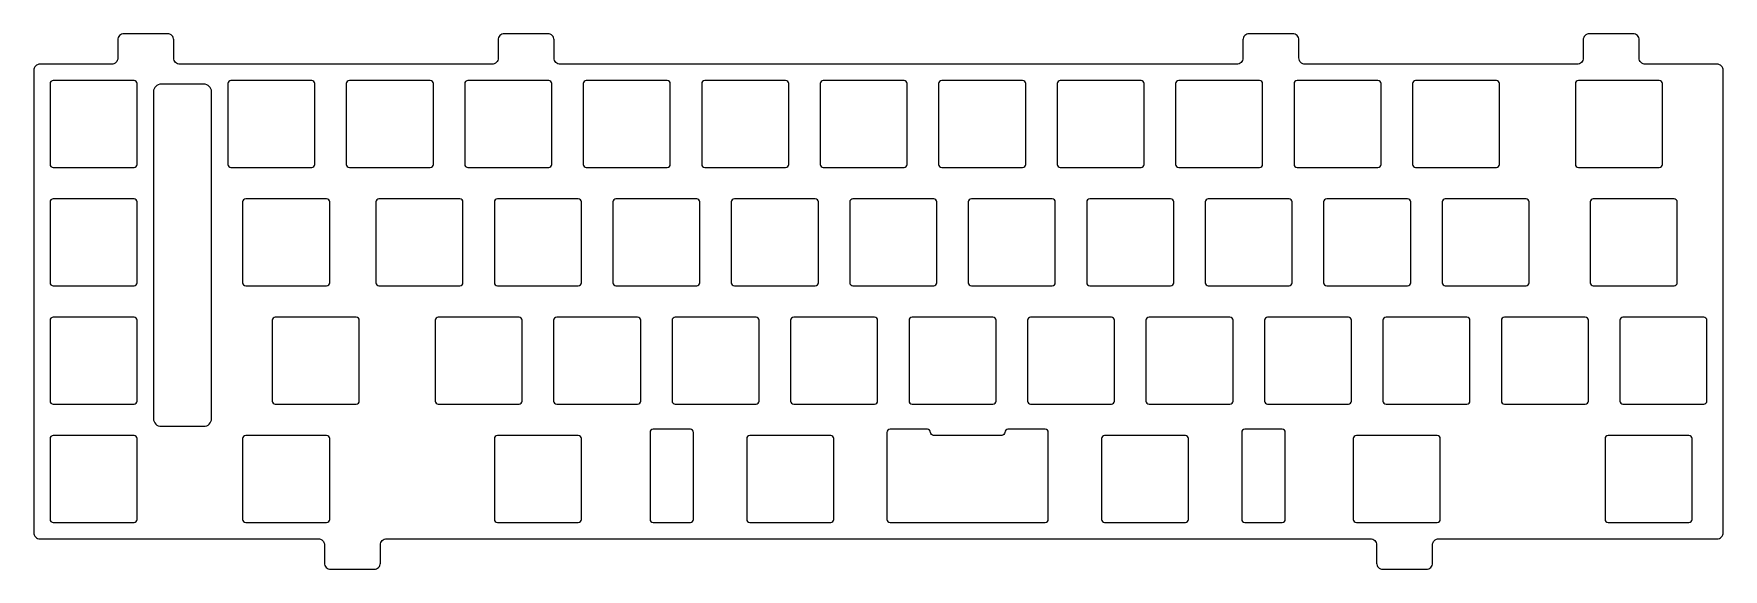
# Model space of a CAD drawing. Header units: millimetres. Extents: x 0 to 272, y -80 to 6.
import ezdxf

# ---------------------------------------------------------------- set-up
doc = ezdxf.new("R2010")
doc.units = ezdxf.units.MM
doc.layers.get('0').update_dxf_attribs({"linetype": 'CONTINUOUS'})

msp = doc.modelspace()

# ---------------------------------------------------------------- linework, layer by layer
for points in [[(250.05, 6.04, 0.414214), (249.05, 5.04), (249.05, 2.14, -0.414214), (248.05, 1.14), (204.33, 1.14, -0.414214), (203.33, 2.14), (203.33, 5.04, 0.414214), (202.33, 6.04), (195.33, 6.04, 0.414214), (194.33, 5.04), (194.33, 2.14, -0.414214), (193.33, 1.14), (84.57, 1.14, -0.414214), (83.57, 2.14), (83.57, 5.04, 0.414214), (82.57, 6.04), (75.57, 6.04, 0.414214), (74.57, 5.04), (74.57, 2.14, -0.414214), (73.57, 1.14), (23.41, 1.14, -0.414214), (22.41, 2.14), (22.41, 5.04, 0.414214), (21.41, 6.04), (14.41, 6.04, 0.414214), (13.41, 5.04), (13.41, 2.14, -0.414214), (12.41, 1.14), (0.9, 1.14, 0.414214), (-0.1, 0.14), (-0.1, -74.26, 0.414214), (0.9, -75.26), (45.64, -75.26, -0.414214), (46.64, -76.26), (46.64, -79.16, 0.414214), (47.64, -80.16), (54.64, -80.16, 0.414214), (55.64, -79.16), (55.64, -76.26, -0.414214), (56.64, -75.26), (214.82, -75.26, -0.414214), (215.82, -76.26), (215.82, -79.16, 0.414214), (216.82, -80.16), (223.82, -80.16, 0.414214), (224.82, -79.16), (224.82, -76.26, -0.414214), (225.82, -75.26), (270.56, -75.26, 0.414214), (271.56, -74.26), (271.56, 0.14, 0.414214), (270.56, 1.14), (259.05, 1.14, -0.414214), (258.05, 2.14), (258.05, 5.04, 0.414214), (257.05, 6.04)], [(16.52, -14.98), (16.52, -1.98, 0.414214), (16.02, -1.48), (3.02, -1.48, 0.414214), (2.52, -1.98), (2.52, -14.98, 0.414214), (3.02, -15.48), (16.02, -15.48, 0.414214)], [(19.15, -55.9, 0.414214), (20.4, -57.15), (27.23, -57.15, 0.414214), (28.48, -55.9), (28.48, -3.31, 0.414214), (27.23, -2.06), (20.4, -2.06, 0.414214), (19.15, -3.31)], [(31.1, -14.98, 0.414214), (31.6, -15.48), (44.6, -15.48, 0.414214), (45.1, -14.98), (45.1, -1.98, 0.414214), (44.6, -1.48), (31.6, -1.48, 0.414214), (31.1, -1.98)], [(50.15, -1.98), (50.15, -14.98, 0.414214), (50.65, -15.48), (63.65, -15.48, 0.414214), (64.15, -14.98), (64.15, -1.98, 0.414214), (63.65, -1.48), (50.65, -1.48, 0.414214)], [(69.7, -15.48), (82.7, -15.48, 0.414214), (83.2, -14.98), (83.2, -1.98, 0.414214), (82.7, -1.48), (69.7, -1.48, 0.414214), (69.2, -1.98), (69.2, -14.98, 0.414214)], [(88.75, -1.48, 0.414214), (88.25, -1.98), (88.25, -14.98, 0.414214), (88.75, -15.48), (101.75, -15.48, 0.414214), (102.25, -14.98), (102.25, -1.98, 0.414214), (101.75, -1.48)], [(107.8, -15.48), (120.8, -15.48, 0.414214), (121.3, -14.98), (121.3, -1.98, 0.414214), (120.8, -1.48), (107.8, -1.48, 0.414214), (107.3, -1.98), (107.3, -14.98, 0.414214)], [(126.35, -14.98, 0.414214), (126.85, -15.48), (139.85, -15.48, 0.414214), (140.35, -14.98), (140.35, -1.98, 0.414214), (139.85, -1.48), (126.85, -1.48, 0.414214), (126.35, -1.98)], [(158.9, -15.48, 0.414214), (159.4, -14.98), (159.4, -1.98, 0.414214), (158.9, -1.48), (145.9, -1.48, 0.414214), (145.4, -1.98), (145.4, -14.98, 0.414214), (145.9, -15.48)], [(177.95, -15.48, 0.414214), (178.45, -14.98), (178.45, -1.98, 0.414214), (177.95, -1.48), (164.95, -1.48, 0.414214), (164.45, -1.98), (164.45, -14.98, 0.414214), (164.95, -15.48)], [(184, -15.48), (197, -15.48, 0.414214), (197.5, -14.98), (197.5, -1.98, 0.414214), (197, -1.48), (184, -1.48, 0.414214), (183.5, -1.98), (183.5, -14.98, 0.414214)], [(203.05, -15.48), (216.05, -15.48, 0.414214), (216.55, -14.98), (216.55, -1.98, 0.414214), (216.05, -1.48), (203.05, -1.48, 0.414214), (202.55, -1.98), (202.55, -14.98, 0.414214)], [(235.1, -15.48, 0.414214), (235.6, -14.98), (235.6, -1.98, 0.414214), (235.1, -1.48), (222.1, -1.48, 0.414214), (221.6, -1.98), (221.6, -14.98, 0.414214), (222.1, -15.48)], [(261.29, -15.48, 0.414214), (261.79, -14.98), (261.79, -1.98, 0.414214), (261.29, -1.48), (248.29, -1.48, 0.414214), (247.79, -1.98), (247.79, -14.98, 0.414214), (248.29, -15.48)], [(16.02, -34.53, 0.414214), (16.52, -34.03), (16.52, -21.03, 0.414214), (16.02, -20.53), (3.02, -20.53, 0.414214), (2.52, -21.03), (2.52, -34.03, 0.414214), (3.02, -34.53)], [(46.98, -20.53), (33.98, -20.53, 0.414214), (33.48, -21.03), (33.48, -34.03, 0.414214), (33.98, -34.53), (46.98, -34.53, 0.414214), (47.48, -34.03), (47.48, -21.03, 0.414214)], [(68.91, -21.03, 0.414214), (68.41, -20.53), (55.41, -20.53, 0.414214), (54.91, -21.03), (54.91, -34.03, 0.414214), (55.41, -34.53), (68.41, -34.53, 0.414214), (68.91, -34.03)], [(73.96, -21.03), (73.96, -34.03, 0.414214), (74.46, -34.53), (87.46, -34.53, 0.414214), (87.96, -34.03), (87.96, -21.03, 0.414214), (87.46, -20.53), (74.46, -20.53, 0.414214)], [(93.51, -34.53), (106.51, -34.53, 0.414214), (107.01, -34.03), (107.01, -21.03, 0.414214), (106.51, -20.53), (93.51, -20.53, 0.414214), (93.01, -21.03), (93.01, -34.03, 0.414214)], [(126.06, -34.03), (126.06, -21.03, 0.414214), (125.56, -20.53), (112.56, -20.53, 0.414214), (112.06, -21.03), (112.06, -34.03, 0.414214), (112.56, -34.53), (125.56, -34.53, 0.414214)], [(145.11, -21.03, 0.414214), (144.61, -20.53), (131.61, -20.53, 0.414214), (131.11, -21.03), (131.11, -34.03, 0.414214), (131.61, -34.53), (144.61, -34.53, 0.414214), (145.11, -34.03)], [(150.16, -21.03), (150.16, -34.03, 0.414214), (150.66, -34.53), (163.66, -34.53, 0.414214), (164.16, -34.03), (164.16, -21.03, 0.414214), (163.66, -20.53), (150.66, -20.53, 0.414214)], [(182.71, -20.53), (169.71, -20.53, 0.414214), (169.21, -21.03), (169.21, -34.03, 0.414214), (169.71, -34.53), (182.71, -34.53, 0.414214), (183.21, -34.03), (183.21, -21.03, 0.414214)], [(188.76, -20.53, 0.414214), (188.26, -21.03), (188.26, -34.03, 0.414214), (188.76, -34.53), (201.76, -34.53, 0.414214), (202.26, -34.03), (202.26, -21.03, 0.414214), (201.76, -20.53)], [(207.31, -21.03), (207.31, -34.03, 0.414214), (207.81, -34.53), (220.81, -34.53, 0.414214), (221.31, -34.03), (221.31, -21.03, 0.414214), (220.81, -20.53), (207.81, -20.53, 0.414214)], [(226.36, -34.03, 0.414214), (226.86, -34.53), (239.86, -34.53, 0.414214), (240.36, -34.03), (240.36, -21.03, 0.414214), (239.86, -20.53), (226.86, -20.53, 0.414214), (226.36, -21.03)], [(264.17, -21.03, 0.414214), (263.67, -20.53), (250.67, -20.53, 0.414214), (250.17, -21.03), (250.17, -34.03, 0.414214), (250.67, -34.53), (263.67, -34.53, 0.414214), (264.17, -34.03)], [(2.52, -53.08, 0.414214), (3.02, -53.58), (16.02, -53.58, 0.414214), (16.52, -53.08), (16.52, -40.08, 0.414214), (16.02, -39.58), (3.02, -39.58, 0.414214), (2.52, -40.08)], [(38.24, -53.08, 0.414214), (38.74, -53.58), (51.74, -53.58, 0.414214), (52.24, -53.08), (52.24, -40.08, 0.414214), (51.74, -39.58), (38.74, -39.58, 0.414214), (38.24, -40.08)], [(64.94, -53.58), (77.94, -53.58, 0.414214), (78.44, -53.08), (78.44, -40.08, 0.414214), (77.94, -39.58), (64.94, -39.58, 0.414214), (64.44, -40.08), (64.44, -53.08, 0.414214)], [(97.49, -53.08), (97.49, -40.08, 0.414214), (96.99, -39.58), (83.99, -39.58, 0.414214), (83.49, -40.08), (83.49, -53.08, 0.414214), (83.99, -53.58), (96.99, -53.58, 0.414214)], [(116.54, -53.08), (116.54, -40.08, 0.414214), (116.04, -39.58), (103.04, -39.58, 0.414214), (102.54, -40.08), (102.54, -53.08, 0.414214), (103.04, -53.58), (116.04, -53.58, 0.414214)], [(121.59, -40.08), (121.59, -53.08, 0.414214), (122.09, -53.58), (135.09, -53.58, 0.414214), (135.59, -53.08), (135.59, -40.08, 0.414214), (135.09, -39.58), (122.09, -39.58, 0.414214)], [(141.14, -39.58, 0.414214), (140.64, -40.08), (140.64, -53.08, 0.414214), (141.14, -53.58), (154.14, -53.58, 0.414214), (154.64, -53.08), (154.64, -40.08, 0.414214), (154.14, -39.58)], [(173.19, -53.58, 0.414214), (173.69, -53.08), (173.69, -40.08, 0.414214), (173.19, -39.58), (160.19, -39.58, 0.414214), (159.69, -40.08), (159.69, -53.08, 0.414214), (160.19, -53.58)], [(178.74, -40.08), (178.74, -53.08, 0.414214), (179.24, -53.58), (192.24, -53.58, 0.414214), (192.74, -53.08), (192.74, -40.08, 0.414214), (192.24, -39.58), (179.24, -39.58, 0.414214)], [(211.79, -53.08), (211.79, -40.08, 0.414214), (211.29, -39.58), (198.29, -39.58, 0.414214), (197.79, -40.08), (197.79, -53.08, 0.414214), (198.29, -53.58), (211.29, -53.58, 0.414214)], [(217.34, -53.58), (230.34, -53.58, 0.414214), (230.84, -53.08), (230.84, -40.08, 0.414214), (230.34, -39.58), (217.34, -39.58, 0.414214), (216.84, -40.08), (216.84, -53.08, 0.414214)], [(235.89, -40.08), (235.89, -53.08, 0.414214), (236.39, -53.58), (249.39, -53.58, 0.414214), (249.89, -53.08), (249.89, -40.08, 0.414214), (249.39, -39.58), (236.39, -39.58, 0.414214)], [(268.94, -53.08), (268.94, -40.08, 0.414214), (268.44, -39.58), (255.44, -39.58, 0.414214), (254.94, -40.08), (254.94, -53.08, 0.414214), (255.44, -53.58), (268.44, -53.58, 0.414214)], [(3.02, -58.63, 0.414214), (2.52, -59.13), (2.52, -72.13, 0.414214), (3.02, -72.63), (16.02, -72.63, 0.414214), (16.52, -72.13), (16.52, -59.13, 0.414214), (16.02, -58.63)], [(46.98, -72.63, 0.414214), (47.48, -72.13), (47.48, -59.13, 0.414214), (46.98, -58.63), (33.98, -58.63, 0.414214), (33.48, -59.13), (33.48, -72.13, 0.414214), (33.98, -72.63)], [(87.46, -72.63, 0.414214), (87.96, -72.13), (87.96, -59.13, 0.414214), (87.46, -58.63), (74.46, -58.63, 0.414214), (73.96, -59.13), (73.96, -72.13, 0.414214), (74.46, -72.63)], [(98.99, -58.13), (98.99, -72.13, 0.414214), (99.49, -72.63), (105.49, -72.63, 0.414214), (105.99, -72.13), (105.99, -58.13, 0.414214), (105.49, -57.63), (99.49, -57.63, 0.414214)], [(114.54, -72.13, 0.414214), (115.04, -72.63), (128.04, -72.63, 0.414214), (128.54, -72.13), (128.54, -59.13, 0.414214), (128.04, -58.63), (115.04, -58.63, 0.414214), (114.54, -59.13)], [(143.59, -57.63), (137.59, -57.63, 0.414214), (137.09, -58.13), (137.09, -72.13, 0.414214), (137.59, -72.63), (162.54, -72.63, 0.414214), (163.04, -72.13), (163.04, -58.13, 0.414214), (162.54, -57.63), (156.54, -57.63, 0.414214), (156.04, -58.13, -0.414214), (155.54, -58.63), (144.59, -58.63, -0.414214), (144.09, -58.13, 0.414214)], [(171.59, -59.13), (171.59, -72.13, 0.414214), (172.09, -72.63), (185.09, -72.63, 0.414214), (185.59, -72.13), (185.59, -59.13, 0.414214), (185.09, -58.63), (172.09, -58.63, 0.414214)], [(194.14, -72.13, 0.414214), (194.64, -72.63), (200.64, -72.63, 0.414214), (201.14, -72.13), (201.14, -58.13, 0.414214), (200.64, -57.63), (194.64, -57.63, 0.414214), (194.14, -58.13)], [(225.57, -58.63), (212.57, -58.63, 0.414214), (212.07, -59.13), (212.07, -72.13, 0.414214), (212.57, -72.63), (225.57, -72.63, 0.414214), (226.07, -72.13), (226.07, -59.13, 0.414214)], [(266.06, -58.63), (253.06, -58.63, 0.414214), (252.56, -59.13), (252.56, -72.13, 0.414214), (253.06, -72.63), (266.06, -72.63, 0.414214), (266.56, -72.13), (266.56, -59.13, 0.414214)]]:
    msp.add_lwpolyline(points, format="xyb", close=True)

doc.saveas('drawing.dxf')
